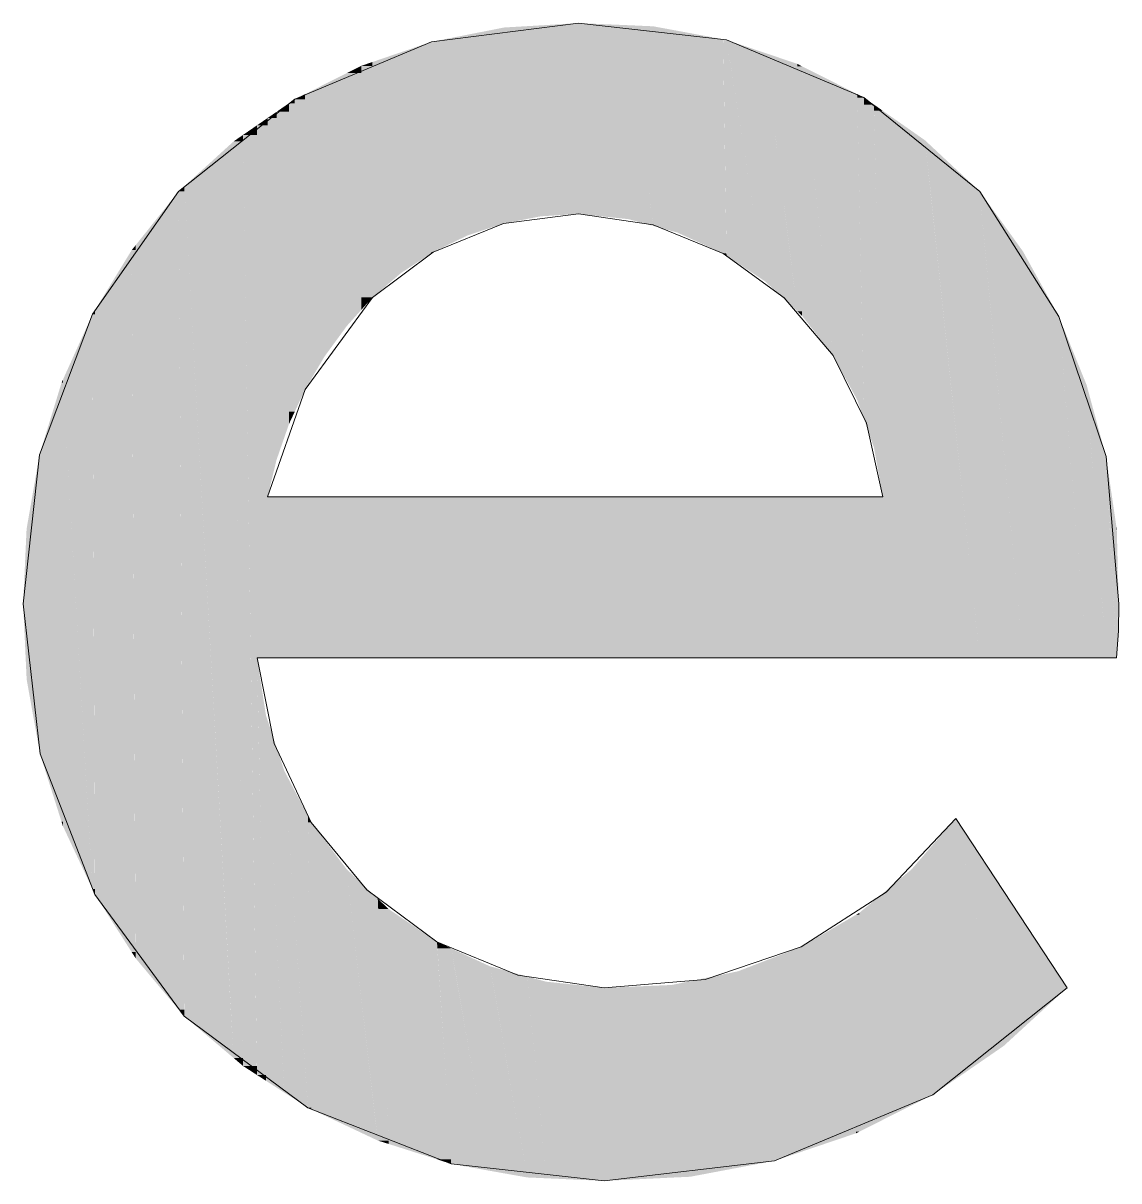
# Model space of a CAD drawing. Extents: x -1 to 1342, y -35 to 723.
# Drawn here: x 1231.073 to 1232.38, y 280.392 to 281.773 of the extents above; entities that cross this region are included whole.
import ezdxf

# ---------------------------------------------------------------- set-up
doc = ezdxf.new("R2010")
doc.units = 0
doc.layers.get('0').update_dxf_attribs({"lineweight": 18})
doc.layers.add('P11_Plankopf_Ausführung_AF_4_800 Plankopf', color=7, linetype='Continuous', lineweight=25)

# ---------------------------------------------------------------- blocks, each defined once
blk = doc.blocks.new('Referenz-A0SKLQSHLL', base_point=(1054.4775, 131.3883))
at = {"layer": 'P11_Plankopf_Ausführung_AF_4_800 Plankopf', "color": 0, "linetype": 'Continuous', "lineweight": 13, "ltscale": 16.9}
for p, q in [((1231.7352, 281.7735), (1231.5597, 281.7512)), ((1231.9118, 281.7534), (1231.7352, 281.7735)), ((1231.5597, 281.7512), (1231.3967, 281.6827)), ((1232.0757, 281.6847), (1231.9118, 281.7534)), ((1231.3967, 281.6827), (1231.2581, 281.5728)), ((1232.2138, 281.5728), (1232.0757, 281.6847)), ((1231.2581, 281.5728), (1231.1553, 281.4262)), ((1232.3082, 281.4237), (1232.2138, 281.5728)), ((1231.7352, 281.5459), (1231.6455, 281.5344)), ((1231.8243, 281.5328), (1231.7352, 281.5459)), ((1231.6455, 281.5344), (1231.5617, 281.5004)), ((1231.9077, 281.4988), (1231.8243, 281.5328)), ((1231.5617, 281.5004), (1231.4893, 281.4462)), ((1231.9806, 281.4458), (1231.9077, 281.4988)), ((1231.4893, 281.4462), (1231.409, 281.3366)), ((1232.0388, 281.377), (1231.9806, 281.4458)), ((1231.1553, 281.4262), (1231.0921, 281.2586)), ((1232.3646, 281.2564), (1232.3082, 281.4237)), ((1232.0788, 281.2963), (1232.0388, 281.377)), ((1231.409, 281.3366), (1231.3642, 281.2083)), ((1232.0983, 281.2083), (1232.0788, 281.2963)), ((1231.0921, 281.2586), (1231.0726, 281.0806)), ((1232.3797, 281.0806), (1232.3646, 281.2564)), ((1232.0983, 281.2083), (1231.3642, 281.2083)), ((1231.0726, 281.0806), (1231.0927, 280.9017)), ((1232.3794, 281.0485), (1232.3797, 281.0806)), ((1232.377, 281.0165), (1232.3794, 281.0485)), ((1231.3516, 281.0165), (1231.3719, 280.9143)), ((1231.3516, 281.0165), (1232.377, 281.0165)), ((1231.0927, 280.9017), (1231.1583, 280.734)), ((1231.3719, 280.9143), (1231.4164, 280.8201)), ((1231.4164, 280.8201), (1231.4826, 280.7395)), ((1232.1024, 280.7367), (1232.1852, 280.8247)), ((1232.318, 280.6227), (1232.1852, 280.8247)), ((1231.4826, 280.7395), (1231.5663, 280.6775)), ((1232.0007, 280.6714), (1232.1024, 280.7367)), ((1231.1583, 280.734), (1231.2648, 280.5888)), ((1231.5663, 280.6775), (1231.6627, 280.6378)), ((1231.8863, 280.6326), (1232.0007, 280.6714)), ((1231.6627, 280.6378), (1231.7658, 280.6227)), ((1231.7658, 280.6227), (1231.8863, 280.6326)), ((1232.158, 280.4952), (1232.318, 280.6227)), ((1231.2648, 280.5888), (1231.4124, 280.4797)), ((1231.9691, 280.4164), (1232.158, 280.4952)), ((1231.4124, 280.4797), (1231.5833, 280.4127)), ((1231.5833, 280.4127), (1231.7658, 280.3924)), ((1231.7658, 280.3924), (1231.9691, 280.4164))]:
    blk.add_line(p, q, dxfattribs=at)
at = {"layer": 'P11_Plankopf_Ausführung_AF_4_800 Plankopf', "color": 0, "linetype": 'Continuous', "lineweight": 0, "ltscale": 0.0169}
for points in [[(1231.69, 281.7683), (1231.6467, 281.7683), (1231.69, 281.7708)], [(1231.7352, 281.7708), (1231.69, 281.7708), (1231.7352, 281.7735)], [(1231.7352, 281.5459), (1231.69, 281.5459), (1231.69, 281.7708)], [(1231.7352, 281.5459), (1231.7352, 281.7708), (1231.69, 281.7708)], [(1231.7934, 281.5459), (1231.7352, 281.5459), (1231.7352, 281.7735)], [(1231.795, 281.771), (1231.7358, 281.771), (1231.7352, 281.7735)], [(1231.795, 281.5396), (1231.795, 281.771), (1231.7358, 281.771)], [(1231.8232, 281.5396), (1231.795, 281.5396), (1231.795, 281.771)], [(1231.8242, 281.7697), (1231.7951, 281.7697), (1231.795, 281.771)], [(1231.6025, 281.7516), (1231.5617, 281.7516), (1231.6025, 281.7596)], [(1231.6455, 281.7596), (1231.6025, 281.7596), (1231.6455, 281.7681)], [(1231.6455, 281.5344), (1231.6025, 281.5344), (1231.6025, 281.7596)], [(1231.6455, 281.5344), (1231.6455, 281.7596), (1231.6025, 281.7596)], [(1231.6467, 281.7681), (1231.6455, 281.7681), (1231.6467, 281.7683)], [(1231.6467, 281.5346), (1231.6455, 281.5346), (1231.6455, 281.7681)], [(1231.6467, 281.5346), (1231.6467, 281.7681), (1231.6455, 281.7681)], [(1231.69, 281.543), (1231.6467, 281.543), (1231.6467, 281.7683)], [(1231.69, 281.543), (1231.69, 281.7683), (1231.6467, 281.7683)], [(1231.8242, 281.5316), (1231.8242, 281.7697), (1231.7951, 281.7697)], [(1231.8521, 281.5316), (1231.8242, 281.5316), (1231.8242, 281.7697)], [(1231.853, 281.7644), (1231.8248, 281.7644), (1231.8242, 281.7697)], [(1231.853, 281.5237), (1231.853, 281.7644), (1231.8248, 281.7644)], [(1231.9026, 281.5237), (1231.853, 281.5237), (1231.853, 281.7644)], [(1231.9077, 281.7542), (1231.8551, 281.7542), (1231.853, 281.7644)], [(1231.5597, 281.7389), (1231.5237, 281.7389), (1231.5597, 281.7512)], [(1231.5617, 281.7512), (1231.5597, 281.7512), (1231.5617, 281.7516)], [(1231.5617, 281.5004), (1231.5597, 281.5004), (1231.5597, 281.7512)], [(1231.5617, 281.5004), (1231.5617, 281.7512), (1231.5597, 281.7512)], [(1231.6025, 281.5201), (1231.5617, 281.5201), (1231.5617, 281.7516)], [(1231.6025, 281.5201), (1231.6025, 281.7516), (1231.5617, 281.7516)], [(1231.9077, 281.4988), (1231.9077, 281.7542), (1231.8551, 281.7542)], [(1231.9117, 281.4988), (1231.9077, 281.4988), (1231.9077, 281.7542)], [(1231.9118, 281.7534), (1231.9078, 281.7534), (1231.9077, 281.7542)], [(1231.9118, 281.4961), (1231.9118, 281.7534), (1231.9078, 281.7534)], [(1231.9529, 281.4961), (1231.9118, 281.4961), (1231.9118, 281.7534)], [(1231.9578, 281.7379), (1231.9143, 281.7379), (1231.9118, 281.7534)], [(1231.5237, 281.7271), (1231.4893, 281.7271), (1231.5237, 281.7389)], [(1231.5597, 281.4991), (1231.5237, 281.4991), (1231.5237, 281.7389)], [(1231.5597, 281.4991), (1231.5597, 281.7389), (1231.5237, 281.7389)], [(1231.9578, 281.4654), (1231.9578, 281.7379), (1231.9143, 281.7379)], [(1231.9917, 281.4654), (1231.9578, 281.4654), (1231.9578, 281.7379)], [(1231.9962, 281.7249), (1231.9594, 281.7249), (1231.9578, 281.7379)], [(1231.4759, 281.714), (1231.4589, 281.714), (1231.4759, 281.7225)], [(1231.4893, 281.7225), (1231.4759, 281.7225), (1231.4893, 281.7271)], [(1231.4893, 281.4462), (1231.4759, 281.4462), (1231.4759, 281.7225)], [(1231.4893, 281.4462), (1231.4893, 281.7225), (1231.4759, 281.7225)], [(1231.5237, 281.4756), (1231.4893, 281.4756), (1231.4893, 281.7271)], [(1231.5237, 281.4756), (1231.5237, 281.7271), (1231.4893, 281.7271)], [(1231.9962, 281.4297), (1231.9962, 281.7249), (1231.9594, 281.7249)], [(1232.0017, 281.4297), (1231.9962, 281.4297), (1231.9962, 281.7249)], [(1232.0018, 281.722), (1231.9962, 281.722), (1231.9962, 281.7249)], [(1232.0018, 281.4245), (1232.0018, 281.722), (1231.9962, 281.722)], [(1232.0337, 281.4245), (1232.0018, 281.4245), (1232.0018, 281.722)], [(1232.0388, 281.7034), (1232.0038, 281.7034), (1232.0018, 281.722)], [(1231.4589, 281.7005), (1231.4321, 281.7005), (1231.4589, 281.714)], [(1231.4759, 281.4313), (1231.4589, 281.4313), (1231.4589, 281.714)], [(1231.4759, 281.4313), (1231.4759, 281.714), (1231.4589, 281.714)], [(1232.0388, 281.377), (1232.0388, 281.7034), (1232.0038, 281.7034)], [(1232.0636, 281.377), (1232.0388, 281.377), (1232.0388, 281.7034)], [(1232.0676, 281.6888), (1232.0399, 281.6888), (1232.0388, 281.7034)], [(1231.409, 281.6827), (1231.3967, 281.6827), (1231.409, 281.6888)], [(1231.4321, 281.6888), (1231.409, 281.6888), (1231.4321, 281.7005)], [(1231.4321, 281.3757), (1231.409, 281.3757), (1231.409, 281.6888)], [(1231.4321, 281.3757), (1231.4321, 281.6888), (1231.409, 281.6888)], [(1231.4589, 281.4124), (1231.4321, 281.4124), (1231.4321, 281.7005)], [(1231.4589, 281.4124), (1231.4589, 281.7005), (1231.4321, 281.7005)], [(1232.0676, 281.3242), (1232.0676, 281.6888), (1232.0399, 281.6888)], [(1232.0752, 281.3242), (1232.0676, 281.3242), (1232.0676, 281.6888)], [(1232.0757, 281.6847), (1232.0677, 281.6847), (1232.0676, 281.6888)], [(1231.3898, 281.6677), (1231.3749, 281.6677), (1231.3898, 281.678)], [(1231.3967, 281.678), (1231.3898, 281.678), (1231.3967, 281.6827)], [(1231.3967, 281.3101), (1231.3898, 281.3101), (1231.3898, 281.678)], [(1231.3967, 281.3101), (1231.3967, 281.678), (1231.3898, 281.678)], [(1231.409, 281.3366), (1231.3967, 281.3366), (1231.3967, 281.6827)], [(1231.409, 281.3366), (1231.409, 281.6827), (1231.3967, 281.6827)], [(1232.0757, 281.3013), (1232.0757, 281.6847), (1232.0677, 281.6847)], [(1232.0867, 281.3013), (1232.0757, 281.3013), (1232.0757, 281.6847)], [(1232.0876, 281.6764), (1232.0759, 281.6764), (1232.0757, 281.6847)], [(1232.0876, 281.2675), (1232.0876, 281.6764), (1232.0759, 281.6764)], [(1232.097, 281.2675), (1232.0876, 281.2675), (1232.0876, 281.6764)], [(1232.0983, 281.6689), (1232.0878, 281.6689), (1232.0876, 281.6764)], [(1231.3642, 281.6516), (1231.3516, 281.6516), (1231.3642, 281.6603)], [(1231.3749, 281.6603), (1231.3642, 281.6603), (1231.3749, 281.6677)], [(1231.3749, 281.2525), (1231.3642, 281.2525), (1231.3642, 281.6603)], [(1231.3749, 281.2525), (1231.3749, 281.6603), (1231.3642, 281.6603)], [(1231.3898, 281.2954), (1231.3749, 281.2954), (1231.3749, 281.6677)], [(1231.3898, 281.2954), (1231.3898, 281.6677), (1231.3749, 281.6677)], [(1232.0983, 281.2083), (1232.0983, 281.6689), (1232.0878, 281.6689)], [(1232.0983, 281.0165), (1232.1487, 281.0165), (1232.0983, 281.6689)], [(1232.1487, 281.6336), (1232.101, 281.6336), (1232.0983, 281.6689)], [(1231.3516, 281.6402), (1231.335, 281.6402), (1231.3516, 281.6516)], [(1231.3516, 281.0165), (1231.3642, 281.0165), (1231.3516, 281.6516)], [(1231.3642, 281.0165), (1231.3642, 281.6516), (1231.3516, 281.6516)], [(1231.335, 281.6324), (1231.3237, 281.6324), (1231.335, 281.6402)], [(1231.3514, 280.5294), (1231.335, 280.5294), (1231.335, 281.6402)], [(1231.3516, 280.5187), (1231.3516, 281.6402), (1231.335, 281.6402)], [(1232.1487, 281.0165), (1232.1487, 281.6336), (1232.101, 281.6336)], [(1232.1487, 281.0165), (1232.2138, 281.0165), (1232.1487, 281.6336)], [(1232.2138, 281.5728), (1232.1552, 281.5728), (1232.1487, 281.6336)], [(1231.3237, 281.5788), (1231.2648, 281.5788), (1231.3237, 281.6324)], [(1231.3349, 280.539), (1231.3237, 280.539), (1231.3237, 281.6324)], [(1231.335, 280.5294), (1231.335, 281.6324), (1231.3237, 281.6324)], [(1231.2648, 281.5728), (1231.2581, 281.5728), (1231.2648, 281.5788)], [(1231.3208, 280.5888), (1231.2648, 280.5888), (1231.2648, 281.5788)], [(1231.3237, 280.539), (1231.3237, 281.5788), (1231.2648, 281.5788)], [(1231.2581, 281.5086), (1231.2068, 281.5086), (1231.2581, 281.5728)], [(1231.2647, 280.5967), (1231.2581, 280.5967), (1231.2581, 281.5728)], [(1231.2648, 280.5888), (1231.2648, 281.5728), (1231.2581, 281.5728)], [(1232.2138, 281.0165), (1232.2138, 281.5728), (1232.1552, 281.5728)], [(1232.2138, 281.0165), (1232.2655, 281.0165), (1232.2138, 281.5728)], [(1232.2655, 281.5011), (1232.2205, 281.5011), (1232.2138, 281.5728)], [(1231.6467, 281.5346), (1231.69, 281.543), (1231.6467, 281.543)], [(1231.69, 281.543), (1231.7352, 281.5459), (1231.69, 281.5459)], [(1231.795, 281.5396), (1231.7934, 281.5459), (1231.7352, 281.5459)], [(1231.8242, 281.5316), (1231.8232, 281.5396), (1231.795, 281.5396)], [(1231.6025, 281.5201), (1231.6455, 281.5344), (1231.6025, 281.5344)], [(1231.6455, 281.5344), (1231.6467, 281.5346), (1231.6455, 281.5346)], [(1231.853, 281.5237), (1231.8521, 281.5316), (1231.8242, 281.5316)], [(1231.9077, 281.4988), (1231.9026, 281.5237), (1231.853, 281.5237)], [(1231.2068, 281.5027), (1231.2021, 281.5027), (1231.2068, 281.5086)], [(1231.2547, 280.6579), (1231.2068, 280.6579), (1231.2068, 281.5086)], [(1231.2581, 280.5967), (1231.2581, 281.5086), (1231.2068, 281.5086)], [(1231.5617, 281.5004), (1231.6025, 281.5201), (1231.5617, 281.5201)], [(1231.2021, 281.4311), (1231.1583, 281.4311), (1231.2021, 281.5027)], [(1231.2067, 280.6653), (1231.2021, 280.6653), (1231.2021, 281.5027)], [(1231.2068, 280.6579), (1231.2068, 281.5027), (1231.2021, 281.5027)], [(1231.5237, 281.4756), (1231.5597, 281.4991), (1231.5237, 281.4991)], [(1231.5597, 281.4991), (1231.5617, 281.5004), (1231.5597, 281.5004)], [(1231.9118, 281.4961), (1231.9117, 281.4988), (1231.9077, 281.4988)], [(1231.9578, 281.4654), (1231.9529, 281.4961), (1231.9118, 281.4961)], [(1232.2655, 281.0165), (1232.2655, 281.5011), (1232.2205, 281.5011)], [(1232.2655, 281.0165), (1232.3082, 281.0165), (1232.2655, 281.5011)], [(1232.3082, 281.4237), (1232.2723, 281.4237), (1232.2655, 281.5011)], [(1231.4893, 281.4462), (1231.5237, 281.4756), (1231.4893, 281.4756)], [(1231.9962, 281.4297), (1231.9917, 281.4654), (1231.9578, 281.4654)], [(1231.4759, 281.4313), (1231.4893, 281.4462), (1231.4759, 281.4462)], [(1231.1553, 281.348), (1231.12, 281.348), (1231.1553, 281.4262)], [(1231.1583, 281.4262), (1231.1553, 281.4262), (1231.1583, 281.4311)], [(1231.1582, 280.7404), (1231.1553, 280.7404), (1231.1553, 281.4262)], [(1231.1583, 280.734), (1231.1583, 281.4262), (1231.1553, 281.4262)], [(1231.1982, 280.734), (1231.1583, 280.734), (1231.1583, 281.4311)], [(1231.2021, 280.6653), (1231.2021, 281.4311), (1231.1583, 281.4311)], [(1231.4589, 281.4124), (1231.4759, 281.4313), (1231.4589, 281.4313)], [(1232.0018, 281.4245), (1232.0017, 281.4297), (1231.9962, 281.4297)], [(1231.4321, 281.3757), (1231.4589, 281.4124), (1231.4321, 281.4124)], [(1232.0388, 281.377), (1232.0337, 281.4245), (1232.0018, 281.4245)], [(1232.3082, 281.0165), (1232.3082, 281.4237), (1232.2723, 281.4237)], [(1232.3082, 281.0165), (1232.3414, 281.0165), (1232.3082, 281.4237)], [(1232.3414, 281.3417), (1232.3149, 281.3417), (1232.3082, 281.4237)], [(1231.409, 281.3366), (1231.4321, 281.3757), (1231.409, 281.3757)], [(1232.0676, 281.3242), (1232.0636, 281.377), (1232.0388, 281.377)], [(1231.1184, 281.2607), (1231.0927, 281.2607), (1231.1184, 281.3444)], [(1231.12, 281.3444), (1231.1184, 281.3444), (1231.12, 281.348)], [(1231.12, 280.8208), (1231.1184, 280.8208), (1231.1184, 281.3444)], [(1231.12, 280.8157), (1231.12, 281.3444), (1231.1184, 281.3444)], [(1231.1509, 280.8157), (1231.12, 280.8157), (1231.12, 281.348)], [(1231.1553, 280.7404), (1231.1553, 281.348), (1231.12, 281.348)], [(1231.3967, 281.3101), (1231.409, 281.3366), (1231.3967, 281.3366)], [(1232.3414, 281.0165), (1232.3414, 281.3417), (1232.3149, 281.3417)], [(1232.3414, 281.0165), (1232.3646, 281.0165), (1232.3414, 281.3417)], [(1232.3646, 281.2564), (1232.3475, 281.2564), (1232.3414, 281.3417)], [(1232.0757, 281.3013), (1232.0752, 281.3242), (1232.0676, 281.3242)], [(1231.3898, 281.2954), (1231.3967, 281.3101), (1231.3898, 281.3101)], [(1232.0876, 281.2675), (1232.0867, 281.3013), (1232.0757, 281.3013)], [(1231.3749, 281.2525), (1231.3898, 281.2954), (1231.3749, 281.2954)], [(1231.0927, 281.2586), (1231.0921, 281.2586), (1231.0927, 281.2607)], [(1231.1137, 280.9017), (1231.0927, 280.9017), (1231.0927, 281.2607)], [(1231.1184, 280.8208), (1231.1184, 281.2607), (1231.0927, 281.2607)], [(1232.0983, 281.2083), (1232.097, 281.2675), (1232.0876, 281.2675)], [(1231.0921, 281.1707), (1231.0768, 281.1707), (1231.0921, 281.2586)], [(1231.0927, 280.9052), (1231.0921, 280.9052), (1231.0921, 281.2586)], [(1231.0927, 280.9017), (1231.0927, 281.2586), (1231.0921, 281.2586)], [(1231.3642, 281.2083), (1231.3749, 281.2525), (1231.3642, 281.2525)], [(1232.3646, 281.0165), (1232.3646, 281.2564), (1232.3475, 281.2564)], [(1232.3646, 281.0165), (1232.377, 281.0165), (1232.3646, 281.2564)], [(1232.377, 281.1721), (1232.369, 281.1721), (1232.3646, 281.2564)], [(1231.3642, 281.0165), (1232.0983, 281.0165), (1231.3642, 281.2083)], [(1232.0983, 281.0165), (1232.0983, 281.2083), (1231.3642, 281.2083)], [(1231.0767, 281.0806), (1231.0726, 281.0806), (1231.0767, 281.1702)], [(1231.0768, 281.1702), (1231.0767, 281.1702), (1231.0768, 281.1707)], [(1231.0768, 280.9923), (1231.0767, 280.9923), (1231.0767, 281.1702)], [(1231.0768, 280.9905), (1231.0768, 281.1702), (1231.0767, 281.1702)], [(1231.0872, 280.9905), (1231.0768, 280.9905), (1231.0768, 281.1707)], [(1231.0921, 280.9052), (1231.0921, 281.1707), (1231.0768, 281.1707)], [(1232.377, 281.0165), (1232.377, 281.1721), (1232.369, 281.1721)], [(1232.3774, 281.0212), (1232.377, 281.0212), (1232.377, 281.1721)], [(1232.3774, 281.1689), (1232.377, 281.1689), (1232.377, 281.1721)], [(1232.3774, 281.0212), (1232.3774, 281.1689), (1232.377, 281.1689)], [(1232.378, 281.0272), (1232.3774, 281.0272), (1232.3774, 281.1689)], [(1232.378, 281.1461), (1232.3775, 281.1461), (1232.3774, 281.1689)], [(1232.378, 281.0272), (1232.378, 281.1461), (1232.3775, 281.1461)], [(1232.3788, 281.0378), (1232.378, 281.0378), (1232.378, 281.1461)], [(1232.3788, 281.1146), (1232.3783, 281.1146), (1232.378, 281.1461)], [(1232.3788, 281.0378), (1232.3788, 281.1146), (1232.3783, 281.1146)], [(1232.3794, 281.0485), (1232.3788, 281.0485), (1232.3788, 281.1146)], [(1232.3794, 281.0923), (1232.379, 281.0923), (1232.3788, 281.1146)], [(1231.0767, 280.9923), (1231.0767, 281.0806), (1231.0726, 281.0806)], [(1232.3794, 281.0485), (1232.3794, 281.0923), (1232.379, 281.0923)], [(1232.3797, 281.0581), (1232.3794, 281.0581), (1232.3794, 281.0923)], [(1232.3797, 281.0806), (1232.3795, 281.0806), (1232.3794, 281.0923)], [(1232.3797, 281.0581), (1232.3797, 281.0806), (1232.3795, 281.0806)], [(1232.3797, 281.0592), (1232.3797, 281.0592), (1232.3797, 281.0806)], [(1232.3797, 281.0778), (1232.3797, 281.0778), (1232.3797, 281.0806)], [(1232.3797, 281.0592), (1232.3797, 281.0778), (1232.3797, 281.0778)], [(1232.3798, 281.0699), (1232.3797, 281.0699), (1232.3797, 281.0778)], [(1232.3797, 281.0592), (1232.3798, 281.0699), (1232.3797, 281.0699)], [(1232.3794, 281.0485), (1232.3797, 281.0581), (1232.3794, 281.0581)], [(1232.3797, 281.0581), (1232.3797, 281.0592), (1232.3797, 281.0592)], [(1232.3788, 281.0378), (1232.3794, 281.0485), (1232.3788, 281.0485)], [(1232.3774, 281.0212), (1232.378, 281.0272), (1232.3774, 281.0272)], [(1232.378, 281.0272), (1232.3788, 281.0378), (1232.378, 281.0378)], [(1231.3622, 280.5187), (1231.3516, 280.5187), (1231.3516, 281.0165)], [(1231.3623, 280.9478), (1231.3531, 280.9478), (1231.3516, 281.0165)], [(1232.377, 281.0165), (1232.3774, 281.0212), (1232.377, 281.0212)], [(1231.0768, 280.9905), (1231.0768, 280.9923), (1231.0767, 280.9923)], [(1231.0921, 280.9052), (1231.0872, 280.9905), (1231.0768, 280.9905)], [(1231.3623, 280.5118), (1231.3623, 280.9478), (1231.3531, 280.9478)], [(1231.3834, 280.5118), (1231.3623, 280.5118), (1231.3623, 280.9478)], [(1231.3841, 280.8817), (1231.3655, 280.8817), (1231.3623, 280.9478)], [(1231.0927, 280.9017), (1231.0927, 280.9052), (1231.0921, 280.9052)], [(1231.1184, 280.8208), (1231.1137, 280.9017), (1231.0927, 280.9017)], [(1231.3841, 280.4978), (1231.3841, 280.8817), (1231.3655, 280.8817)], [(1231.4111, 280.4978), (1231.3841, 280.4978), (1231.3841, 280.8817)], [(1231.4124, 280.8277), (1231.3879, 280.8277), (1231.3841, 280.8817)], [(1231.12, 280.8157), (1231.12, 280.8208), (1231.1184, 280.8208)], [(1231.4124, 280.4797), (1231.4124, 280.8277), (1231.3879, 280.8277)], [(1231.4164, 280.4797), (1231.4124, 280.4797), (1231.4124, 280.8277)], [(1231.4164, 280.8201), (1231.4125, 280.8201), (1231.4124, 280.8277)], [(1231.4164, 280.4778), (1231.4164, 280.8201), (1231.4125, 280.8201)], [(1231.4561, 280.4778), (1231.4164, 280.4778), (1231.4164, 280.8201)], [(1231.4583, 280.7645), (1231.4228, 280.7645), (1231.4164, 280.8201)], [(1232.1852, 280.7934), (1232.158, 280.7934), (1232.1852, 280.8247)], [(1232.2425, 280.5534), (1232.1852, 280.5534), (1232.1852, 280.8247)], [(1232.2425, 280.7376), (1232.2036, 280.7376), (1232.1852, 280.8247)], [(1231.1553, 280.7404), (1231.1509, 280.8157), (1231.12, 280.8157)], [(1232.158, 280.7638), (1232.1323, 280.7638), (1232.158, 280.7934)], [(1232.1852, 280.5139), (1232.158, 280.5139), (1232.158, 280.7934)], [(1232.1852, 280.5139), (1232.1852, 280.7934), (1232.158, 280.7934)], [(1231.4583, 280.4581), (1231.4583, 280.7645), (1231.4228, 280.7645)], [(1231.4936, 280.4581), (1231.4583, 280.4581), (1231.4583, 280.7645)], [(1231.4957, 280.729), (1231.4624, 280.729), (1231.4583, 280.7645)], [(1232.1323, 280.7122), (1232.0703, 280.7122), (1232.1323, 280.7638)], [(1232.158, 280.4952), (1232.1323, 280.4952), (1232.1323, 280.7638)], [(1232.158, 280.4952), (1232.158, 280.7638), (1232.1323, 280.7638)], [(1231.1583, 280.734), (1231.1582, 280.7404), (1231.1553, 280.7404)], [(1232.2425, 280.5534), (1232.2425, 280.7376), (1232.2036, 280.7376)], [(1232.318, 280.6227), (1232.2425, 280.6227), (1232.2425, 280.7376)], [(1231.2021, 280.6653), (1231.1982, 280.734), (1231.1583, 280.734)], [(1231.4957, 280.4405), (1231.4957, 280.729), (1231.4624, 280.729)], [(1231.5086, 280.4405), (1231.4957, 280.4405), (1231.4957, 280.729)], [(1231.5088, 280.7166), (1231.4962, 280.7166), (1231.4957, 280.729)], [(1231.5088, 280.4364), (1231.5088, 280.7166), (1231.4962, 280.7166)], [(1231.5628, 280.4364), (1231.5088, 280.4364), (1231.5088, 280.7166)], [(1231.5663, 280.6775), (1231.5163, 280.6775), (1231.5088, 280.7166)], [(1232.0663, 280.6714), (1232.0007, 280.6714), (1232.0663, 280.7099)], [(1232.0703, 280.7099), (1232.0663, 280.7099), (1232.0703, 280.7122)], [(1232.0703, 280.4512), (1232.0663, 280.4512), (1232.0663, 280.7099)], [(1232.0703, 280.4512), (1232.0703, 280.7099), (1232.0663, 280.7099)], [(1232.1323, 280.4823), (1232.0703, 280.4823), (1232.0703, 280.7122)], [(1232.1323, 280.4823), (1232.1323, 280.7122), (1232.0703, 280.7122)], [(1231.5663, 280.4181), (1231.5663, 280.6775), (1231.5163, 280.6775)], [(1231.583, 280.4181), (1231.5663, 280.4181), (1231.5663, 280.6775)], [(1231.5833, 280.6697), (1231.5669, 280.6697), (1231.5663, 280.6775)], [(1231.5833, 280.4127), (1231.5833, 280.6697), (1231.5669, 280.6697)], [(1231.6281, 280.4127), (1231.5833, 280.4127), (1231.5833, 280.6697)], [(1231.6295, 280.6484), (1231.5871, 280.6484), (1231.5833, 280.6697)], [(1232.0007, 280.6593), (1231.9691, 280.6593), (1232.0007, 280.6714)], [(1232.0663, 280.4492), (1232.0007, 280.4492), (1232.0007, 280.6714)], [(1232.0663, 280.4492), (1232.0663, 280.6714), (1232.0007, 280.6714)], [(1231.2068, 280.6579), (1231.2067, 280.6653), (1231.2021, 280.6653)], [(1231.2581, 280.5967), (1231.2547, 280.6579), (1231.2068, 280.6579)], [(1231.9691, 280.6424), (1231.9254, 280.6424), (1231.9691, 280.6593)], [(1232.0007, 280.427), (1231.9691, 280.427), (1231.9691, 280.6593)], [(1232.0007, 280.427), (1232.0007, 280.6593), (1231.9691, 280.6593)], [(1231.6295, 280.4044), (1231.6295, 280.6484), (1231.5871, 280.6484)], [(1231.6725, 280.4044), (1231.6295, 280.4044), (1231.6295, 280.6484)], [(1231.6739, 280.6362), (1231.6317, 280.6362), (1231.6295, 280.6484)], [(1231.9254, 280.6306), (1231.8683, 280.6306), (1231.9254, 280.6424)], [(1231.9691, 280.4164), (1231.9254, 280.4164), (1231.9254, 280.6424)], [(1231.9691, 280.4164), (1231.9691, 280.6424), (1231.9254, 280.6424)], [(1231.6739, 280.3965), (1231.6739, 280.6362), (1231.6317, 280.6362)], [(1231.6965, 280.3965), (1231.6739, 280.3965), (1231.6739, 280.6362)], [(1231.6966, 280.63), (1231.6745, 280.63), (1231.6739, 280.6362)], [(1231.6966, 280.3955), (1231.6966, 280.63), (1231.6745, 280.63)], [(1231.7649, 280.3955), (1231.6966, 280.3955), (1231.6966, 280.63)], [(1231.7658, 280.6227), (1231.6987, 280.6227), (1231.6966, 280.63)], [(1231.8464, 280.6227), (1231.7658, 280.6227), (1231.8464, 280.6261)], [(1231.8683, 280.6261), (1231.8464, 280.6261), (1231.8683, 280.6306)], [(1231.8683, 280.3973), (1231.8464, 280.3973), (1231.8464, 280.6261)], [(1231.8683, 280.3973), (1231.8683, 280.6261), (1231.8464, 280.6261)], [(1231.9254, 280.4081), (1231.8683, 280.4081), (1231.8683, 280.6306)], [(1231.9254, 280.4081), (1231.9254, 280.6306), (1231.8683, 280.6306)], [(1231.7658, 280.3924), (1231.7658, 280.6227), (1231.6987, 280.6227)], [(1231.8464, 280.3963), (1231.7658, 280.3963), (1231.7658, 280.6227)], [(1231.8464, 280.3963), (1231.8464, 280.6227), (1231.7658, 280.6227)], [(1232.2425, 280.5534), (1232.318, 280.6227), (1232.2425, 280.6227)], [(1231.2648, 280.5888), (1231.2647, 280.5967), (1231.2581, 280.5967)], [(1231.3237, 280.539), (1231.3208, 280.5888), (1231.2648, 280.5888)], [(1232.1852, 280.5139), (1232.2425, 280.5534), (1232.1852, 280.5534)], [(1231.335, 280.5294), (1231.3349, 280.539), (1231.3237, 280.539)], [(1231.3516, 280.5187), (1231.3514, 280.5294), (1231.335, 280.5294)], [(1231.3623, 280.5118), (1231.3622, 280.5187), (1231.3516, 280.5187)], [(1232.158, 280.4952), (1232.1852, 280.5139), (1232.158, 280.5139)], [(1231.3841, 280.4978), (1231.3834, 280.5118), (1231.3623, 280.5118)], [(1231.4124, 280.4797), (1231.4111, 280.4978), (1231.3841, 280.4978)], [(1232.1323, 280.4823), (1232.158, 280.4952), (1232.1323, 280.4952)], [(1231.4164, 280.4778), (1231.4164, 280.4797), (1231.4124, 280.4797)], [(1231.4583, 280.4581), (1231.4561, 280.4778), (1231.4164, 280.4778)], [(1232.0703, 280.4512), (1232.1323, 280.4823), (1232.0703, 280.4823)], [(1231.4957, 280.4405), (1231.4936, 280.4581), (1231.4583, 280.4581)], [(1232.0007, 280.427), (1232.0663, 280.4492), (1232.0007, 280.4492)], [(1232.0663, 280.4492), (1232.0703, 280.4512), (1232.0663, 280.4512)], [(1231.5088, 280.4364), (1231.5086, 280.4405), (1231.4957, 280.4405)], [(1231.5663, 280.4181), (1231.5628, 280.4364), (1231.5088, 280.4364)], [(1231.5833, 280.4127), (1231.583, 280.4181), (1231.5663, 280.4181)], [(1231.9691, 280.4164), (1232.0007, 280.427), (1231.9691, 280.427)], [(1231.6295, 280.4044), (1231.6281, 280.4127), (1231.5833, 280.4127)], [(1231.6739, 280.3965), (1231.6725, 280.4044), (1231.6295, 280.4044)], [(1231.8683, 280.3973), (1231.9254, 280.4081), (1231.8683, 280.4081)], [(1231.9254, 280.4081), (1231.9691, 280.4164), (1231.9254, 280.4164)], [(1231.6966, 280.3955), (1231.6965, 280.3965), (1231.6739, 280.3965)], [(1231.7658, 280.3924), (1231.7649, 280.3955), (1231.6966, 280.3955)], [(1231.7658, 280.3924), (1231.8464, 280.3963), (1231.7658, 280.3963)], [(1231.8464, 280.3963), (1231.8683, 280.3973), (1231.8464, 280.3973)]]:
    blk.add_solid(points, dxfattribs=at)

msp = doc.modelspace()

# ---------------------------------------------------------------- block references
at = {"color": 8, "lineweight": 25, "ltscale": 0.25, "true_color": 0x808080}
msp.add_blockref('Referenz-A0SKLQSHLL', (1054.4775, 131.3883), dxfattribs=at)

doc.saveas('drawing.dxf')
